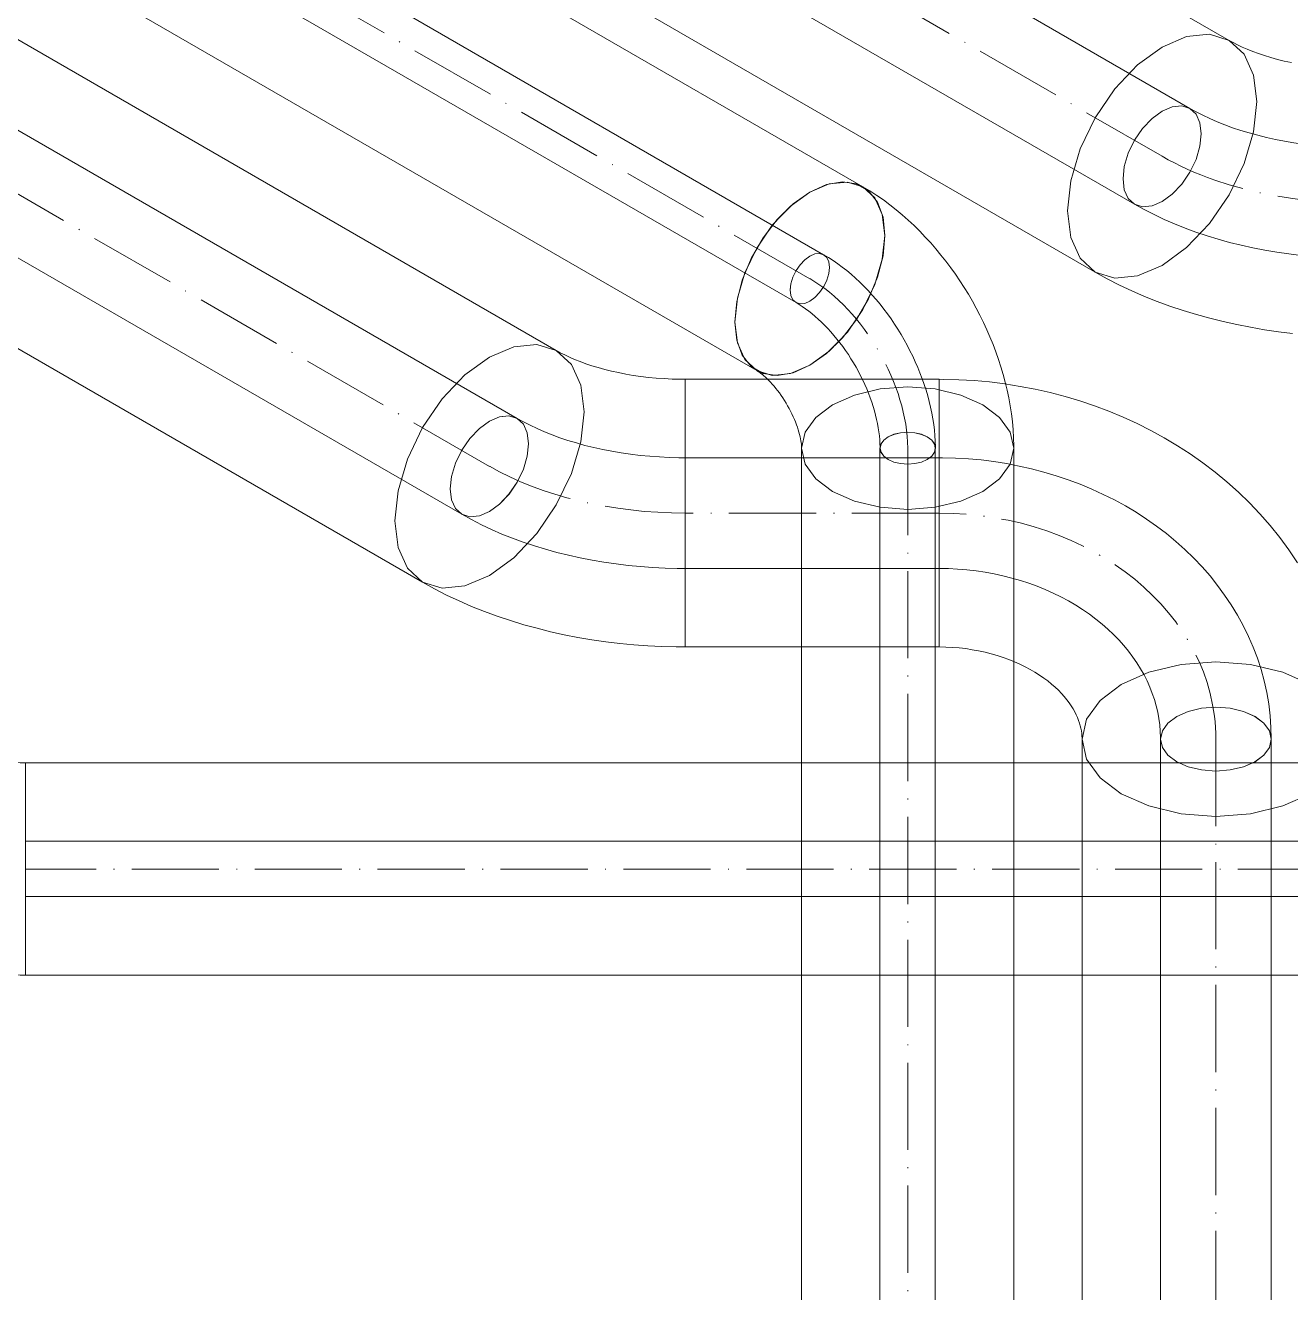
# Model space of a CAD drawing. Header units: millimetres. Extents: x -88595 to 880822, y -1054509 to -148035.
# Drawn here: x 424487.4 to 424632.5, y -344362.1 to -344216.7 of the extents above; entities that cross this region are included whole.
import ezdxf

# ---------------------------------------------------------------- set-up
doc = ezdxf.new("R2010")
doc.units = ezdxf.units.MM
doc.linetypes.add('$12$ADSK_Осевая', pattern=[14, 10, -2, 0, -2])
doc.linetypes.add('$13$ADSK_Осевая', pattern=[14, 10, -2, 0, -2])
for name, color, linetype, lineweight in [('Изоляция', 7, 'Continuous', 18), ('Трубопровод', 7, 'Continuous', 18), ('Трубопроводы', 7, 'Continuous', 18)]:
    doc.layers.add(name, color=color, linetype=linetype, lineweight=lineweight)

# ---------------------------------------------------------------- blocks, each defined once
blk = doc.blocks.new('$0$ADSK_МедьПайка_Отвод-гнутая труба - Отвод _гнутая труба_-V13-В_ОВ3_4')
at = {"layer": 'Трубопроводы', "color": 134, "true_color": 0x00a6a6}
for points in [[(1622.21, 618.39, 0), (1622.36, 619.82, 0), (1622.81, 621.33, 0), (1623.53, 622.81, 0), (1624.46, 624.18, 0), (1625.54, 625.32, 0), (1626.7, 626.17, 0), (1627.86, 626.66, 0), (1628.95, 626.77, 0), (1629.88, 626.48, 0), (1630.59, 625.82, 0), (1631.04, 624.83, 0), (1631.19, 623.57, 0)], [(1629.88, 626.48, 0), (1630.6, 626.08, 0), (1631.37, 625.69, 0), (1632.17, 625.31, 0), (1633.01, 624.94, 0), (1633.88, 624.6, 0), (1634.78, 624.26, 0), (1635.71, 623.95, 0), (1636.67, 623.66, 0), (1637.66, 623.39, 0), (1638.66, 623.14, 0), (1639.69, 622.91, 0), (1640.74, 622.71, 0), (1641.81, 622.53, 0), (1642.89, 622.37, 0), (1643.98, 622.24, 0), (1645.09, 622.13, 0), (1646.2, 622.05, 0), (1647.32, 622, 0), (1648.44, 621.97, 0), (1649.56, 621.96, 0), (1650.68, 621.99, 0), (1651.8, 622.03, 0), (1652.92, 622.11, 0), (1654.02, 622.21, 0)], [(1631.19, 623.57, 0), (1631.04, 622.14, 0), (1630.59, 620.63, 0), (1629.88, 619.15, 0), (1628.95, 617.79, 0), (1627.86, 616.64, 0), (1626.7, 615.8, 0), (1625.54, 615.3, 0), (1624.46, 615.19, 0), (1623.53, 615.48, 0), (1622.81, 616.14, 0), (1622.36, 617.14, 0), (1622.21, 618.39, 0)], [(1653.56, 619.5, 0), (1653.6, 620.72, 0), (1653.71, 621.61, 0), (1653.89, 622.11, 0), (1654.11, 622.19, 0), (1654.38, 621.83, 0), (1654.67, 621.08, 0), (1654.95, 619.96, 0), (1655.22, 618.58, 0), (1655.44, 617, 0), (1655.62, 615.36, 0), (1655.73, 613.75, 0), (1655.77, 612.28, 0)], [(1655.77, 612.28, 0), (1655.73, 611.06, 0), (1655.62, 610.17, 0), (1655.44, 609.67, 0), (1655.22, 609.6, 0), (1654.95, 609.95, 0), (1654.67, 610.71, 0), (1654.38, 611.82, 0), (1654.11, 613.21, 0), (1653.89, 614.78, 0), (1653.71, 616.43, 0), (1653.6, 618.04, 0), (1653.56, 619.5, 0)], [(1623.53, 615.48, 0), (1624.63, 614.87, 0), (1625.77, 614.29, 0), (1626.93, 613.74, 0), (1628.12, 613.22, 0), (1629.34, 612.73, 0), (1630.58, 612.28, 0), (1631.85, 611.86, 0), (1633.13, 611.46, 0), (1634.44, 611.1, 0), (1635.77, 610.77, 0), (1637.11, 610.48, 0), (1638.47, 610.21, 0), (1639.84, 609.98, 0), (1641.22, 609.78, 0), (1642.62, 609.61, 0), (1644.02, 609.48, 0), (1645.42, 609.38, 0), (1646.84, 609.31, 0), (1648.25, 609.27, 0), (1649.67, 609.26, 0), (1651.08, 609.29, 0), (1652.5, 609.35, 0), (1653.91, 609.45, 0), (1655.31, 609.57, 0)]]:
    blk.add_polyline3d(points, dxfattribs=at)
blk = doc.blocks.new('$0$ADSK_МедьПайка_Отвод-гнутая труба - Отвод _гнутая труба_-V14-В_ОВ3_4')
at = {"layer": 'Трубопроводы', "color": 190, "true_color": 0x8000ff}
for points in [[(1657, 645.17, 0), (1656.42, 644.92, 0), (1655.88, 644.87, 0), (1655.41, 645.01, 0), (1655.05, 645.34, 0), (1654.83, 645.84, 0), (1654.75, 646.47, 0), (1654.83, 647.18, 0), (1655.05, 647.94, 0), (1655.41, 648.68, 0), (1655.88, 649.36, 0), (1656.42, 649.93, 0), (1657, 650.36, 0)], [(1657, 650.36, 0), (1657.58, 650.6, 0), (1658.12, 650.66, 0), (1658.59, 650.51, 0), (1658.94, 650.18, 0), (1659.17, 649.69, 0), (1659.24, 649.06, 0), (1659.17, 648.34, 0), (1658.94, 647.59, 0), (1658.59, 646.85, 0), (1658.12, 646.17, 0), (1657.58, 645.6, 0), (1657, 645.17, 0)], [(1658.59, 650.51, 0), (1659.13, 650.19, 0), (1659.66, 649.84, 0), (1660.19, 649.48, 0), (1660.71, 649.09, 0), (1661.23, 648.68, 0), (1661.74, 648.26, 0), (1662.24, 647.82, 0), (1662.73, 647.36, 0), (1663.21, 646.88, 0), (1663.68, 646.39, 0), (1664.15, 645.88, 0), (1664.6, 645.36, 0), (1665.05, 644.82, 0), (1665.48, 644.28, 0), (1665.9, 643.71, 0), (1666.31, 643.14, 0), (1666.7, 642.56, 0), (1667.09, 641.96, 0), (1667.46, 641.36, 0), (1667.81, 640.75, 0), (1668.15, 640.13, 0), (1668.48, 639.5, 0), (1668.79, 638.87, 0), (1669.09, 638.23, 0), (1669.37, 637.58, 0), (1669.63, 636.94, 0), (1669.88, 636.28, 0), (1670.11, 635.63, 0), (1670.32, 634.98, 0), (1670.52, 634.32, 0), (1670.69, 633.66, 0), (1670.85, 633.01, 0), (1670.99, 632.35, 0), (1671.11, 631.7, 0), (1671.2, 631.05, 0), (1671.28, 630.4, 0), (1671.34, 629.76, 0), (1671.38, 629.12, 0), (1671.4, 628.49, 0), (1671.4, 628.32, 0)], [(1655.41, 645.01, 0), (1655.77, 644.8, 0), (1656.13, 644.57, 0), (1656.49, 644.31, 0), (1656.86, 644.04, 0), (1657.23, 643.75, 0), (1657.6, 643.44, 0), (1657.96, 643.12, 0), (1658.33, 642.78, 0), (1658.69, 642.42, 0), (1659.05, 642.04, 0), (1659.41, 641.65, 0), (1659.76, 641.25, 0), (1660.1, 640.84, 0), (1660.44, 640.41, 0), (1660.77, 639.97, 0), (1661.1, 639.51, 0), (1661.41, 639.05, 0), (1661.71, 638.58, 0), (1662, 638.1, 0), (1662.29, 637.62, 0), (1662.56, 637.13, 0), (1662.82, 636.63, 0), (1663.06, 636.13, 0), (1663.3, 635.63, 0), (1663.52, 635.12, 0), (1663.72, 634.61, 0), (1663.92, 634.11, 0), (1664.09, 633.6, 0), (1664.26, 633.1, 0), (1664.4, 632.6, 0), (1664.54, 632.1, 0), (1664.65, 631.61, 0), (1664.76, 631.13, 0), (1664.84, 630.65, 0), (1664.91, 630.19, 0), (1664.97, 629.73, 0), (1665.01, 629.28, 0), (1665.04, 628.85, 0), (1665.05, 628.43, 0), (1665.05, 628.32, 0)], [(1670.47, 627.02, 0), (1669.81, 626.73, 0), (1669.04, 626.55, 0), (1668.22, 626.49, 0), (1667.4, 626.55, 0), (1666.64, 626.73, 0), (1665.98, 627.02, 0), (1665.47, 627.4, 0), (1665.16, 627.85, 0), (1665.05, 628.32, 0), (1665.16, 628.8, 0), (1665.47, 629.24, 0), (1665.98, 629.62, 0)], [(1665.98, 629.62, 0), (1666.64, 629.91, 0), (1667.4, 630.09, 0), (1668.22, 630.15, 0), (1669.04, 630.09, 0), (1669.81, 629.91, 0), (1670.47, 629.62, 0), (1670.97, 629.24, 0), (1671.29, 628.8, 0), (1671.4, 628.32, 0), (1671.29, 627.85, 0), (1670.97, 627.4, 0), (1670.47, 627.02, 0)]]:
    blk.add_polyline3d(points, dxfattribs=at)
blk = doc.blocks.new('$0$ADSK_МедьПайка_Отвод-гнутая труба - Отвод _гнутая труба_-V17-В_ОВ3_4')
at = {"layer": 'Трубопроводы', "color": 134, "true_color": 0x00a6a6}
for points in [[(1639.22, 554.12, 0), (1639.18, 555.47, 0), (1639.09, 556.81, 0), (1638.92, 558.15, 0), (1638.69, 559.48, 0), (1638.4, 560.8, 0), (1638.04, 562.11, 0), (1637.62, 563.4, 0), (1637.14, 564.66, 0), (1636.6, 565.91, 0), (1636, 567.14, 0), (1635.34, 568.34, 0), (1634.63, 569.51, 0), (1633.87, 570.65, 0), (1633.05, 571.76, 0), (1632.19, 572.84, 0), (1631.28, 573.88, 0), (1630.32, 574.89, 0), (1629.31, 575.86, 0), (1628.27, 576.8, 0), (1627.18, 577.69, 0), (1626.06, 578.55, 0), (1624.9, 579.37, 0), (1623.71, 580.14, 0), (1622.48, 580.87, 0), (1621.22, 581.56, 0), (1619.93, 582.2, 0), (1618.62, 582.81, 0), (1617.28, 583.36, 0), (1615.92, 583.87, 0), (1614.54, 584.34, 0), (1613.14, 584.75, 0), (1611.73, 585.13, 0), (1610.3, 585.45, 0), (1608.85, 585.73, 0), (1607.4, 585.96, 0), (1605.94, 586.14, 0), (1604.47, 586.27, 0), (1602.99, 586.36, 0), (1601.52, 586.39, 0), (1601.12, 586.4, 0)], [(1601.12, 585.23, 0), (1601.12, 586, 0), (1601.12, 586.37, 0), (1601.12, 586.3, 0), (1601.12, 585.81, 0), (1601.12, 584.93, 0), (1601.12, 583.71, 0), (1601.12, 582.24, 0), (1601.12, 580.63, 0), (1601.12, 578.97, 0), (1601.12, 577.39, 0), (1601.12, 575.99, 0), (1601.12, 574.86, 0)], [(1601.12, 574.86, 0), (1601.12, 574.09, 0), (1601.12, 573.72, 0), (1601.12, 573.79, 0), (1601.12, 574.28, 0), (1601.12, 575.16, 0), (1601.12, 576.38, 0), (1601.12, 577.85, 0), (1601.12, 579.46, 0), (1601.12, 581.12, 0), (1601.12, 582.7, 0), (1601.12, 584.1, 0), (1601.12, 585.23, 0)], [(1601.12, 573.7, 0), (1602.18, 573.68, 0), (1603.24, 573.63, 0), (1604.3, 573.54, 0), (1605.35, 573.42, 0), (1606.39, 573.26, 0), (1607.42, 573.08, 0), (1608.44, 572.85, 0), (1609.45, 572.6, 0), (1610.44, 572.31, 0), (1611.41, 572, 0), (1612.36, 571.65, 0), (1613.29, 571.27, 0), (1614.2, 570.87, 0), (1615.09, 570.43, 0), (1615.95, 569.97, 0), (1616.78, 569.49, 0), (1617.58, 568.98, 0), (1618.36, 568.45, 0), (1619.1, 567.9, 0), (1619.81, 567.32, 0), (1620.48, 566.73, 0), (1621.13, 566.12, 0), (1621.73, 565.5, 0), (1622.31, 564.86, 0), (1622.84, 564.2, 0), (1623.34, 563.54, 0), (1623.81, 562.86, 0), (1624.23, 562.18, 0), (1624.62, 561.49, 0), (1624.98, 560.79, 0), (1625.29, 560.08, 0), (1625.57, 559.37, 0), (1625.82, 558.65, 0), (1626.02, 557.94, 0), (1626.19, 557.22, 0), (1626.33, 556.49, 0), (1626.43, 555.77, 0), (1626.49, 555.04, 0), (1626.52, 554.32, 0), (1626.52, 554.12, 0)], [(1626.52, 554.12, 0), (1626.73, 555.07, 0), (1627.37, 555.95, 0), (1628.38, 556.71, 0), (1629.69, 557.3, 0), (1631.22, 557.66, 0), (1632.87, 557.79, 0), (1634.51, 557.66, 0), (1636.04, 557.3, 0), (1637.36, 556.71, 0), (1638.37, 555.95, 0), (1639, 555.07, 0), (1639.22, 554.12, 0)], [(1639.22, 554.12, 0), (1639, 553.17, 0), (1638.37, 552.29, 0), (1637.36, 551.53, 0), (1636.04, 550.95, 0), (1634.51, 550.58, 0), (1632.87, 550.46, 0), (1631.22, 550.58, 0), (1629.69, 550.95, 0), (1628.38, 551.53, 0), (1627.37, 552.29, 0), (1626.73, 553.17, 0), (1626.52, 554.12, 0)]]:
    blk.add_polyline3d(points, dxfattribs=at)
blk = doc.blocks.new('$0$ADSK_МедьПайка_Отвод-гнутая труба - Отвод _гнутая труба_-V18-В_ОВ3_4')
at = {"layer": 'Трубопроводы', "color": 134, "true_color": 0x00a6a6}
for points in [[(1545.04, 582.82, 0), (1545.19, 584.25, 0), (1545.64, 585.76, 0), (1546.36, 587.25, 0), (1547.29, 588.61, 0), (1548.37, 589.75, 0), (1549.53, 590.6, 0), (1550.69, 591.09, 0), (1551.78, 591.2, 0), (1552.71, 590.91, 0), (1553.42, 590.25, 0), (1553.87, 589.26, 0), (1554.02, 588.01, 0)], [(1552.71, 590.91, 0), (1553.43, 590.51, 0), (1554.2, 590.12, 0), (1555, 589.74, 0), (1555.84, 589.38, 0), (1556.71, 589.03, 0), (1557.61, 588.7, 0), (1558.54, 588.39, 0), (1559.5, 588.09, 0), (1560.49, 587.82, 0), (1561.49, 587.57, 0), (1562.52, 587.35, 0), (1563.57, 587.14, 0), (1564.64, 586.96, 0), (1565.72, 586.8, 0), (1566.81, 586.67, 0), (1567.92, 586.57, 0), (1569.03, 586.49, 0), (1570.15, 586.43, 0), (1571.27, 586.4, 0), (1571.98, 586.4, 0)], [(1554.02, 588.01, 0), (1553.87, 586.58, 0), (1553.42, 585.07, 0), (1552.71, 583.58, 0), (1551.78, 582.22, 0), (1550.69, 581.08, 0), (1549.53, 580.23, 0), (1548.37, 579.74, 0), (1547.29, 579.63, 0), (1546.36, 579.92, 0), (1545.64, 580.58, 0), (1545.19, 581.57, 0), (1545.04, 582.82, 0)], [(1571.98, 583.71, 0), (1571.98, 584.93, 0), (1571.98, 585.81, 0), (1571.98, 586.3, 0), (1571.98, 586.37, 0), (1571.98, 586, 0), (1571.98, 585.23, 0), (1571.98, 584.1, 0), (1571.98, 582.7, 0), (1571.98, 581.12, 0), (1571.98, 579.46, 0), (1571.98, 577.85, 0), (1571.98, 576.38, 0)], [(1571.98, 576.38, 0), (1571.98, 575.16, 0), (1571.98, 574.28, 0), (1571.98, 573.79, 0), (1571.98, 573.72, 0), (1571.98, 574.09, 0), (1571.98, 574.86, 0), (1571.98, 575.99, 0), (1571.98, 577.39, 0), (1571.98, 578.97, 0), (1571.98, 580.63, 0), (1571.98, 582.24, 0), (1571.98, 583.71, 0)], [(1546.36, 579.92, 0), (1547.46, 579.3, 0), (1548.6, 578.72, 0), (1549.76, 578.17, 0), (1550.95, 577.65, 0), (1552.17, 577.17, 0), (1553.41, 576.71, 0), (1554.68, 576.29, 0), (1555.96, 575.9, 0), (1557.27, 575.54, 0), (1558.6, 575.21, 0), (1559.94, 574.91, 0), (1561.3, 574.65, 0), (1562.67, 574.41, 0), (1564.05, 574.21, 0), (1565.45, 574.05, 0), (1566.85, 573.91, 0), (1568.25, 573.81, 0), (1569.67, 573.74, 0), (1571.08, 573.7, 0), (1571.98, 573.7, 0)]]:
    blk.add_polyline3d(points, dxfattribs=at)

msp = doc.modelspace()

# ---------------------------------------------------------------- linework, layer by layer
at = {"layer": 'Изоляция', "color": 190, "true_color": 0x8000ff}
for p, q in [((424583.46, -344235.27), (419507.83, -341304.85)), ((419495.66, -341325.94), (424571.29, -344256.35)), ((424576.42, -344265.25), (424576.42, -344715.08)), ((424600.77, -344715.08), (424600.77, -344265.25)), ((424678.79, -344301.35), (424487.38, -344301.35)), ((424487.38, -344325.7), (424678.79, -344325.7))]:
    msp.add_line(p, q, dxfattribs=at)
at = {"layer": 'Изоляция', "color": 134, "true_color": 0x00a6a6}
for p, q in [((424548.29, -344254.04), (419483.63, -341329.96)), ((419468.28, -341356.54), (424532.94, -344280.63)), ((424625.46, -344218.48), (420401.54, -341779.79)), ((420386.19, -341806.38), (424610.11, -344245.06)), ((424592.2, -344257.35), (424563.07, -344257.35)), ((424563.07, -344288.05), (424592.2, -344288.05)), ((424608.6, -344298.63), (424608.6, -344719.89))]:
    msp.add_line(p, q, dxfattribs=at)
for points in [[(424628.64, -344225.5, 0), (424628.27, -344222.47, 0), (424627.19, -344220.07, 0), (424625.46, -344218.48, 0), (424623.22, -344217.78, 0), (424620.6, -344218.04, 0), (424617.79, -344219.24, 0)], [(424617.79, -344219.24, 0), (424620.6, -344218.04, 0), (424623.22, -344217.78, 0), (424625.46, -344218.48, 0), (424627.19, -344220.07, 0), (424628.27, -344222.47, 0), (424628.64, -344225.5, 0)], [(424625.46, -344218.48, 0), (424625.92, -344218.73, 0), (424626.43, -344218.99, 0), (424626.97, -344219.25, 0), (424627.56, -344219.5, 0), (424628.18, -344219.75, 0), (424628.84, -344219.99, 0), (424629.54, -344220.22, 0), (424630.26, -344220.45, 0), (424631.02, -344220.65, 0), (424631.8, -344220.85, 0), (424632.61, -344221.03, 0)], [(424617.79, -344219.24, 0), (424614.98, -344221.28, 0), (424612.36, -344224.05, 0), (424610.11, -344227.34, 0), (424608.39, -344230.93, 0), (424607.3, -344234.58, 0), (424606.93, -344238.04, 0)], [(424606.93, -344238.04, 0), (424607.3, -344234.58, 0), (424608.39, -344230.93, 0), (424610.11, -344227.34, 0), (424612.36, -344224.05, 0), (424614.98, -344221.28, 0), (424617.79, -344219.24, 0)], [(424617.79, -344244.3, 0), (424620.6, -344242.25, 0), (424623.22, -344239.49, 0), (424625.46, -344236.2, 0), (424627.19, -344232.61, 0), (424628.27, -344228.96, 0), (424628.64, -344225.5, 0)], [(424628.64, -344225.5, 0), (424628.27, -344228.96, 0), (424627.19, -344232.61, 0), (424625.46, -344236.2, 0), (424623.22, -344239.49, 0), (424620.6, -344242.25, 0), (424617.79, -344244.3, 0)], [(424606.93, -344238.04, 0), (424607.3, -344241.07, 0), (424608.39, -344243.46, 0), (424610.11, -344245.06, 0), (424612.36, -344245.76, 0), (424614.98, -344245.5, 0), (424617.79, -344244.3, 0)], [(424617.79, -344244.3, 0), (424614.98, -344245.5, 0), (424612.36, -344245.76, 0), (424610.11, -344245.06, 0), (424608.39, -344243.46, 0), (424607.3, -344241.07, 0), (424606.93, -344238.04, 0)], [(424610.11, -344245.06, 0), (424611.48, -344245.82, 0), (424612.88, -344246.54, 0), (424614.3, -344247.21, 0), (424615.75, -344247.84, 0), (424617.21, -344248.42, 0), (424618.69, -344248.96, 0), (424620.2, -344249.47, 0), (424621.72, -344249.93, 0), (424623.25, -344250.35, 0), (424624.8, -344250.74, 0), (424626.37, -344251.08, 0), (424627.94, -344251.39, 0), (424629.53, -344251.66, 0), (424631.13, -344251.89, 0), (424632.73, -344252.08, 0)], [(424551.47, -344261.07, 0), (424551.1, -344258.04, 0), (424550.02, -344255.64, 0), (424548.29, -344254.04, 0), (424546.05, -344253.35, 0), (424543.43, -344253.61, 0), (424540.62, -344254.8, 0)], [(424540.62, -344254.8, 0), (424543.43, -344253.61, 0), (424546.05, -344253.35, 0), (424548.29, -344254.04, 0), (424550.02, -344255.64, 0), (424551.1, -344258.04, 0), (424551.47, -344261.07, 0)], [(424540.62, -344254.8, 0), (424537.81, -344256.85, 0), (424535.19, -344259.61, 0), (424532.94, -344262.9, 0), (424531.22, -344266.5, 0), (424530.13, -344270.14, 0), (424529.76, -344273.6, 0)], [(424529.76, -344273.6, 0), (424530.13, -344270.14, 0), (424531.22, -344266.5, 0), (424532.94, -344262.9, 0), (424535.19, -344259.61, 0), (424537.81, -344256.85, 0), (424540.62, -344254.8, 0)], [(424548.29, -344254.04, 0), (424548.75, -344254.3, 0), (424549.26, -344254.55, 0), (424549.8, -344254.81, 0), (424550.39, -344255.07, 0), (424551.01, -344255.32, 0), (424551.67, -344255.56, 0), (424552.37, -344255.79, 0), (424553.09, -344256.01, 0), (424553.85, -344256.22, 0), (424554.63, -344256.41, 0), (424555.44, -344256.59, 0), (424556.27, -344256.75, 0), (424557.12, -344256.9, 0), (424557.99, -344257.02, 0), (424558.87, -344257.13, 0), (424559.76, -344257.22, 0), (424560.66, -344257.28, 0), (424561.57, -344257.33, 0), (424562.49, -344257.35, 0), (424563.07, -344257.35, 0)], [(424563.07, -344263.84, 0), (424563.07, -344261.27, 0), (424563.07, -344259.28, 0), (424563.07, -344257.96, 0), (424563.07, -344257.38, 0), (424563.07, -344257.57, 0), (424563.07, -344258.51, 0), (424563.07, -344260.17, 0)], [(424563.07, -344260.17, 0), (424563.07, -344258.3, 0), (424563.07, -344257.42, 0), (424563.07, -344257.58, 0), (424563.07, -344258.76, 0), (424563.07, -344260.9, 0), (424563.07, -344263.84, 0)], [(424633.31, -344278.4, 0), (424632.33, -344276.93, 0), (424631.28, -344275.51, 0), (424630.17, -344274.13, 0), (424629.01, -344272.8, 0), (424627.8, -344271.53, 0), (424626.53, -344270.3, 0), (424625.22, -344269.13, 0), (424623.86, -344268, 0), (424622.46, -344266.94, 0), (424621.02, -344265.92, 0), (424619.54, -344264.97, 0), (424618.03, -344264.07, 0), (424616.49, -344263.22, 0), (424614.91, -344262.43, 0), (424613.31, -344261.7, 0), (424611.68, -344261.02, 0), (424610.03, -344260.4, 0), (424608.35, -344259.84, 0), (424606.66, -344259.33, 0), (424604.95, -344258.88, 0), (424603.23, -344258.49, 0), (424601.49, -344258.16, 0), (424599.74, -344257.88, 0), (424597.98, -344257.66, 0), (424596.22, -344257.5, 0), (424594.45, -344257.4, 0), (424592.68, -344257.36, 0), (424592.2, -344257.35, 0)], [(424592.2, -344260.17, 0), (424592.2, -344258.51, 0), (424592.2, -344257.57, 0), (424592.2, -344257.38, 0), (424592.2, -344257.96, 0), (424592.2, -344259.28, 0), (424592.2, -344261.28, 0), (424592.2, -344263.84, 0)], [(424592.2, -344263.84, 0), (424592.2, -344260.9, 0), (424592.2, -344258.76, 0), (424592.2, -344257.58, 0), (424592.2, -344257.42, 0), (424592.2, -344258.3, 0), (424592.2, -344260.17, 0)], [(424563.07, -344281.57, 0), (424563.07, -344278.02, 0), (424563.07, -344274.11, 0), (424563.07, -344270.11, 0), (424563.07, -344266.28, 0), (424563.07, -344262.89, 0), (424563.07, -344260.17, 0)], [(424563.07, -344260.17, 0), (424563.07, -344262.46, 0), (424563.07, -344265.26, 0), (424563.07, -344268.43, 0), (424563.07, -344271.82, 0), (424563.07, -344275.25, 0), (424563.07, -344278.56, 0), (424563.07, -344281.57, 0)], [(424592.2, -344260.17, 0), (424592.2, -344262.89, 0), (424592.2, -344266.28, 0), (424592.2, -344270.11, 0), (424592.2, -344274.11, 0), (424592.2, -344278.02, 0), (424592.2, -344281.57, 0)], [(424592.2, -344281.57, 0), (424592.2, -344278.55, 0), (424592.2, -344275.25, 0), (424592.2, -344271.82, 0), (424592.2, -344268.43, 0), (424592.2, -344265.26, 0), (424592.2, -344262.46, 0), (424592.2, -344260.17, 0)], [(424540.62, -344279.87, 0), (424543.43, -344277.82, 0), (424546.05, -344275.06, 0), (424548.29, -344271.77, 0), (424550.02, -344268.17, 0), (424551.1, -344264.53, 0), (424551.47, -344261.07, 0)], [(424551.47, -344261.07, 0), (424551.1, -344264.53, 0), (424550.02, -344268.17, 0), (424548.29, -344271.77, 0), (424546.05, -344275.06, 0), (424543.43, -344277.82, 0), (424540.62, -344279.87, 0)], [(424563.07, -344263.84, 0), (424563.07, -344267.39, 0), (424563.07, -344271.3, 0), (424563.07, -344275.3, 0), (424563.07, -344279.13, 0), (424563.07, -344282.52, 0), (424563.07, -344285.24, 0)], [(424563.07, -344285.24, 0), (424563.07, -344282.95, 0), (424563.07, -344280.15, 0), (424563.07, -344276.97, 0), (424563.07, -344273.59, 0), (424563.07, -344270.16, 0), (424563.07, -344266.85, 0), (424563.07, -344263.84, 0)], [(424592.2, -344285.24, 0), (424592.2, -344282.52, 0), (424592.2, -344279.13, 0), (424592.2, -344275.3, 0), (424592.2, -344271.3, 0), (424592.2, -344267.39, 0), (424592.2, -344263.84, 0)], [(424592.2, -344263.84, 0), (424592.2, -344266.85, 0), (424592.2, -344270.16, 0), (424592.2, -344273.59, 0), (424592.2, -344276.98, 0), (424592.2, -344280.15, 0), (424592.2, -344282.95, 0), (424592.2, -344285.24, 0)], [(424529.76, -344273.6, 0), (424530.13, -344276.63, 0), (424531.22, -344279.03, 0), (424532.94, -344280.63, 0), (424535.19, -344281.32, 0), (424537.81, -344281.06, 0), (424540.62, -344279.87, 0)], [(424540.62, -344279.87, 0), (424537.81, -344281.06, 0), (424535.19, -344281.32, 0), (424532.94, -344280.63, 0), (424531.22, -344279.03, 0), (424530.13, -344276.63, 0), (424529.76, -344273.6, 0)], [(424532.94, -344280.63, 0), (424534.31, -344281.39, 0), (424535.71, -344282.1, 0), (424537.13, -344282.78, 0), (424538.57, -344283.4, 0), (424540.04, -344283.99, 0), (424541.52, -344284.53, 0), (424543.03, -344285.03, 0), (424544.55, -344285.5, 0), (424546.08, -344285.92, 0), (424547.63, -344286.31, 0), (424549.2, -344286.65, 0), (424550.77, -344286.96, 0), (424552.36, -344287.23, 0), (424553.96, -344287.46, 0), (424555.56, -344287.65, 0), (424557.18, -344287.81, 0), (424558.79, -344287.92, 0), (424560.41, -344288, 0), (424562.04, -344288.05, 0), (424563.07, -344288.05, 0)], [(424563.07, -344285.24, 0), (424563.07, -344287.1, 0), (424563.07, -344287.99, 0), (424563.07, -344287.83, 0), (424563.07, -344286.65, 0), (424563.07, -344284.51, 0), (424563.07, -344281.57, 0)], [(424563.07, -344281.57, 0), (424563.07, -344284.13, 0), (424563.07, -344286.13, 0), (424563.07, -344287.45, 0), (424563.07, -344288.03, 0), (424563.07, -344287.84, 0), (424563.07, -344286.89, 0), (424563.07, -344285.24, 0)], [(424592.2, -344281.57, 0), (424592.2, -344284.51, 0), (424592.2, -344286.65, 0), (424592.2, -344287.83, 0), (424592.2, -344287.99, 0), (424592.2, -344287.1, 0), (424592.2, -344285.24, 0)], [(424592.2, -344285.24, 0), (424592.2, -344286.9, 0), (424592.2, -344287.84, 0), (424592.2, -344288.03, 0), (424592.2, -344287.45, 0), (424592.2, -344286.13, 0), (424592.2, -344284.13, 0), (424592.2, -344281.57, 0)], [(424592.2, -344288.05, 0), (424592.97, -344288.07, 0), (424593.74, -344288.1, 0), (424594.5, -344288.17, 0), (424595.26, -344288.25, 0), (424596.01, -344288.37, 0), (424596.74, -344288.5, 0), (424597.47, -344288.66, 0), (424598.18, -344288.84, 0), (424598.88, -344289.04, 0), (424599.56, -344289.26, 0), (424600.22, -344289.5, 0), (424600.86, -344289.76, 0), (424601.48, -344290.04, 0), (424602.08, -344290.33, 0), (424602.65, -344290.63, 0), (424603.19, -344290.95, 0), (424603.71, -344291.28, 0), (424604.2, -344291.62, 0), (424604.67, -344291.96, 0), (424605.1, -344292.32, 0), (424605.51, -344292.67, 0), (424605.89, -344293.03, 0), (424606.24, -344293.39, 0), (424606.56, -344293.75, 0), (424606.86, -344294.11, 0), (424607.12, -344294.47, 0), (424607.36, -344294.82, 0), (424607.58, -344295.16, 0), (424607.77, -344295.5, 0), (424607.94, -344295.83, 0), (424608.08, -344296.16, 0), (424608.21, -344296.48, 0), (424608.32, -344296.79, 0), (424608.4, -344297.1, 0), (424608.47, -344297.39, 0), (424608.53, -344297.69, 0), (424608.57, -344297.98, 0), (424608.59, -344298.27, 0), (424608.6, -344298.55, 0), (424608.6, -344298.63, 0)], [(424623.95, -344289.77, 0), (424619.98, -344290.07, 0), (424616.28, -344290.95, 0), (424613.1, -344292.36, 0), (424610.66, -344294.2, 0), (424609.13, -344296.33, 0), (424608.6, -344298.63, 0)], [(424608.6, -344298.63, 0), (424609.13, -344296.33, 0), (424610.66, -344294.2, 0), (424613.1, -344292.36, 0), (424616.28, -344290.95, 0), (424619.98, -344290.07, 0), (424623.95, -344289.77, 0)], [(424639.3, -344298.63, 0), (424638.78, -344296.33, 0), (424637.25, -344294.2, 0), (424634.81, -344292.36, 0), (424631.63, -344290.95, 0), (424627.93, -344290.07, 0), (424623.95, -344289.77, 0)], [(424623.95, -344289.77, 0), (424627.93, -344290.07, 0), (424631.63, -344290.95, 0), (424634.81, -344292.36, 0), (424637.25, -344294.2, 0), (424638.78, -344296.33, 0), (424639.3, -344298.63, 0)], [(424608.6, -344298.63, 0), (424609.13, -344300.92, 0), (424610.66, -344303.06, 0), (424613.1, -344304.89, 0), (424616.28, -344306.3, 0), (424619.98, -344307.19, 0), (424623.95, -344307.49, 0)], [(424623.95, -344307.49, 0), (424619.98, -344307.19, 0), (424616.28, -344306.3, 0), (424613.1, -344304.89, 0), (424610.66, -344303.06, 0), (424609.13, -344300.92, 0), (424608.6, -344298.63, 0)], [(424623.95, -344307.49, 0), (424627.93, -344307.19, 0), (424631.63, -344306.3, 0), (424634.81, -344304.89, 0), (424637.25, -344303.06, 0), (424638.78, -344300.92, 0), (424639.3, -344298.63, 0)], [(424639.3, -344298.63, 0), (424638.78, -344300.92, 0), (424637.25, -344303.06, 0), (424634.81, -344304.89, 0), (424631.63, -344306.3, 0), (424627.93, -344307.19, 0), (424623.95, -344307.49, 0)]]:
    msp.add_polyline3d(points, dxfattribs=at)
at = {"layer": 'Изоляция', "color": 190, "true_color": 0x8000ff}
for points in [[(424577.37, -344235.87, 0), (424579.29, -344235.01, 0), (424581.11, -344234.7, 0), (424582.74, -344234.94, 0), (424584.11, -344235.73, 0), (424585.13, -344237.02, 0), (424585.77, -344238.75, 0), (424585.98, -344240.84, 0)], [(424585.98, -344240.84, 0), (424585.69, -344238.44, 0), (424584.83, -344236.54, 0), (424583.46, -344235.27, 0), (424581.68, -344234.72, 0), (424579.6, -344234.92, 0), (424577.37, -344235.87, 0)], [(424577.37, -344235.87, 0), (424575.15, -344237.5, 0), (424573.07, -344239.69, 0), (424571.29, -344242.3, 0), (424569.92, -344245.15, 0), (424569.06, -344248.04, 0), (424568.76, -344250.78, 0)], [(424568.76, -344250.78, 0), (424568.98, -344248.44, 0), (424569.62, -344245.97, 0), (424570.64, -344243.5, 0), (424572.01, -344241.14, 0), (424573.64, -344239.01, 0), (424575.46, -344237.22, 0), (424577.37, -344235.87, 0)], [(424583.46, -344235.27, 0), (424584.26, -344235.75, 0), (424585.05, -344236.26, 0), (424585.81, -344236.78, 0), (424586.55, -344237.33, 0), (424587.28, -344237.9, 0), (424587.98, -344238.49, 0), (424588.67, -344239.1, 0), (424589.34, -344239.72, 0), (424589.99, -344240.37, 0), (424590.62, -344241.03, 0), (424591.24, -344241.7, 0), (424591.84, -344242.39, 0), (424592.42, -344243.1, 0), (424592.99, -344243.81, 0), (424593.54, -344244.55, 0), (424594.07, -344245.29, 0), (424594.59, -344246.05, 0), (424595.08, -344246.82, 0), (424595.56, -344247.6, 0), (424596.02, -344248.39, 0), (424596.46, -344249.2, 0), (424596.89, -344250.01, 0), (424597.29, -344250.83, 0), (424597.68, -344251.66, 0), (424598.04, -344252.5, 0), (424598.39, -344253.35, 0), (424598.71, -344254.2, 0), (424599.01, -344255.07, 0), (424599.3, -344255.94, 0), (424599.55, -344256.81, 0), (424599.79, -344257.7, 0), (424600, -344258.59, 0), (424600.19, -344259.48, 0), (424600.36, -344260.39, 0), (424600.5, -344261.3, 0), (424600.61, -344262.21, 0), (424600.69, -344263.14, 0), (424600.75, -344264.07, 0), (424600.77, -344265, 0), (424600.77, -344265.25, 0)], [(424577.37, -344255.75, 0), (424579.6, -344254.13, 0), (424581.68, -344251.93, 0), (424583.46, -344249.33, 0), (424584.83, -344246.48, 0), (424585.69, -344243.58, 0), (424585.98, -344240.84, 0)], [(424585.98, -344240.84, 0), (424585.77, -344243.18, 0), (424585.13, -344245.65, 0), (424584.1, -344248.13, 0), (424582.74, -344250.49, 0), (424581.11, -344252.61, 0), (424579.29, -344254.4, 0), (424577.37, -344255.75, 0)], [(424568.76, -344250.78, 0), (424569.06, -344253.18, 0), (424569.92, -344255.09, 0), (424571.29, -344256.35, 0), (424573.07, -344256.91, 0), (424575.15, -344256.7, 0), (424577.37, -344255.75, 0)], [(424577.37, -344255.75, 0), (424575.46, -344256.61, 0), (424573.64, -344256.92, 0), (424572.01, -344256.68, 0), (424570.64, -344255.89, 0), (424569.62, -344254.6, 0), (424568.98, -344252.87, 0), (424568.76, -344250.78, 0)], [(424571.29, -344256.35, 0), (424571.38, -344256.41, 0), (424571.49, -344256.49, 0), (424571.63, -344256.58, 0), (424571.77, -344256.69, 0), (424571.93, -344256.81, 0), (424572.1, -344256.95, 0), (424572.28, -344257.11, 0), (424572.47, -344257.29, 0), (424572.67, -344257.48, 0), (424572.87, -344257.69, 0), (424573.07, -344257.91, 0), (424573.27, -344258.15, 0), (424573.48, -344258.39, 0), (424573.68, -344258.65, 0), (424573.89, -344258.92, 0), (424574.08, -344259.2, 0), (424574.28, -344259.49, 0), (424574.47, -344259.78, 0), (424574.65, -344260.08, 0), (424574.83, -344260.39, 0), (424575, -344260.7, 0), (424575.16, -344261.01, 0), (424575.32, -344261.32, 0), (424575.46, -344261.64, 0), (424575.6, -344261.95, 0), (424575.72, -344262.25, 0), (424575.84, -344262.56, 0), (424575.94, -344262.85, 0), (424576.04, -344263.14, 0), (424576.12, -344263.42, 0), (424576.19, -344263.69, 0), (424576.25, -344263.94, 0), (424576.3, -344264.18, 0), (424576.34, -344264.41, 0), (424576.37, -344264.62, 0), (424576.4, -344264.8, 0), (424576.41, -344264.97, 0), (424576.42, -344265.11, 0), (424576.42, -344265.23, 0), (424576.42, -344265.25, 0)], [(424597.21, -344260.28, 0), (424594.69, -344259.17, 0), (424591.75, -344258.46, 0), (424588.6, -344258.22, 0), (424585.45, -344258.46, 0), (424582.51, -344259.17, 0), (424579.99, -344260.28, 0)], [(424579.99, -344260.28, 0), (424582.51, -344259.17, 0), (424585.45, -344258.46, 0), (424588.6, -344258.22, 0), (424591.75, -344258.46, 0), (424594.69, -344259.17, 0), (424597.21, -344260.28, 0)], [(424579.99, -344260.28, 0), (424578.06, -344261.74, 0), (424576.84, -344263.43, 0), (424576.42, -344265.25, 0), (424576.84, -344267.07, 0), (424578.06, -344268.77, 0), (424579.99, -344270.22, 0)], [(424579.99, -344270.22, 0), (424578.06, -344268.77, 0), (424576.84, -344267.07, 0), (424576.42, -344265.25, 0), (424576.84, -344263.43, 0), (424578.06, -344261.74, 0), (424579.99, -344260.28, 0)], [(424597.21, -344270.22, 0), (424599.14, -344268.77, 0), (424600.36, -344267.07, 0), (424600.77, -344265.25, 0), (424600.36, -344263.43, 0), (424599.14, -344261.74, 0), (424597.21, -344260.28, 0)], [(424597.21, -344260.28, 0), (424599.14, -344261.74, 0), (424600.36, -344263.43, 0), (424600.77, -344265.25, 0), (424600.36, -344267.07, 0), (424599.14, -344268.77, 0), (424597.21, -344270.22, 0)], [(424579.99, -344270.22, 0), (424582.51, -344271.34, 0), (424585.45, -344272.04, 0), (424588.6, -344272.28, 0), (424591.75, -344272.04, 0), (424594.69, -344271.34, 0), (424597.21, -344270.22, 0)], [(424597.21, -344270.22, 0), (424594.69, -344271.34, 0), (424591.75, -344272.04, 0), (424588.6, -344272.28, 0), (424585.45, -344272.04, 0), (424582.51, -344271.34, 0), (424579.99, -344270.22, 0)], [(424482.24, -344300.3, 0), (424482.34, -344300.35, 0), (424482.46, -344300.42, 0), (424482.6, -344300.48, 0), (424482.77, -344300.56, 0), (424482.96, -344300.63, 0), (424483.17, -344300.71, 0), (424483.4, -344300.79, 0), (424483.65, -344300.86, 0), (424483.91, -344300.93, 0), (424484.19, -344301, 0), (424484.48, -344301.07, 0), (424484.79, -344301.13, 0), (424485.1, -344301.18, 0), (424485.43, -344301.23, 0), (424485.76, -344301.27, 0), (424486.11, -344301.3, 0), (424486.45, -344301.33, 0), (424486.8, -344301.34, 0), (424487.16, -344301.35, 0), (424487.38, -344301.35, 0)], [(424487.38, -344306.5, 0), (424487.38, -344304.46, 0), (424487.38, -344302.88, 0), (424487.38, -344301.83, 0), (424487.38, -344301.37, 0), (424487.38, -344301.52, 0), (424487.38, -344302.27, 0), (424487.38, -344303.59, 0)], [(424487.38, -344303.59, 0), (424487.38, -344302.11, 0), (424487.38, -344301.41, 0), (424487.38, -344301.53, 0), (424487.38, -344302.47, 0), (424487.38, -344304.17, 0), (424487.38, -344306.5, 0)], [(424487.38, -344320.56, 0), (424487.38, -344317.75, 0), (424487.38, -344314.65, 0), (424487.38, -344311.47, 0), (424487.38, -344308.43, 0), (424487.38, -344305.75, 0), (424487.38, -344303.59, 0)], [(424487.38, -344303.59, 0), (424487.38, -344305.4, 0), (424487.38, -344307.62, 0), (424487.38, -344310.14, 0), (424487.38, -344312.83, 0), (424487.38, -344315.55, 0), (424487.38, -344318.17, 0), (424487.38, -344320.56, 0)], [(424487.38, -344306.5, 0), (424487.38, -344309.31, 0), (424487.38, -344312.41, 0), (424487.38, -344315.59, 0), (424487.38, -344318.62, 0), (424487.38, -344321.31, 0), (424487.38, -344323.47, 0)], [(424487.38, -344323.47, 0), (424487.38, -344321.66, 0), (424487.38, -344319.43, 0), (424487.38, -344316.92, 0), (424487.38, -344314.23, 0), (424487.38, -344311.51, 0), (424487.38, -344308.89, 0), (424487.38, -344306.5, 0)], [(424487.38, -344323.47, 0), (424487.38, -344324.95, 0), (424487.38, -344325.65, 0), (424487.38, -344325.53, 0), (424487.38, -344324.59, 0), (424487.38, -344322.89, 0), (424487.38, -344320.56, 0)], [(424487.38, -344320.56, 0), (424487.38, -344322.6, 0), (424487.38, -344324.18, 0), (424487.38, -344325.22, 0), (424487.38, -344325.68, 0), (424487.38, -344325.54, 0), (424487.38, -344324.78, 0), (424487.38, -344323.47, 0)], [(424470.07, -344321.39, 0), (424470.89, -344321.84, 0), (424471.72, -344322.27, 0), (424472.55, -344322.66, 0), (424473.4, -344323.03, 0), (424474.26, -344323.37, 0), (424475.12, -344323.69, 0), (424475.99, -344323.98, 0), (424476.87, -344324.25, 0), (424477.75, -344324.49, 0), (424478.64, -344324.71, 0), (424479.53, -344324.91, 0), (424480.43, -344325.08, 0), (424481.33, -344325.24, 0), (424482.23, -344325.37, 0), (424483.14, -344325.48, 0), (424484.05, -344325.56, 0), (424484.97, -344325.63, 0), (424485.88, -344325.68, 0), (424486.8, -344325.7, 0), (424487.38, -344325.7, 0)]]:
    msp.add_polyline3d(points, dxfattribs=at)
at = {"layer": 'Трубопровод', "color": 190, "true_color": 0x8000ff}
for p, q in [((424578.96, -344243.06), (419503.33, -341312.65)), ((419500.16, -341318.15), (424575.79, -344248.56)), ((424585.42, -344265.25), (424585.42, -344715.08)), ((424591.77, -344715.08), (424591.77, -344265.25)), ((424678.79, -344310.35), (424487.38, -344310.35)), ((424487.38, -344316.7), (424678.79, -344316.7))]:
    msp.add_line(p, q, dxfattribs=at)
at = {"layer": 'Трубопровод', "color": 190, "linetype": '$12$ADSK_Осевая', "true_color": 0x8000ff}
for p, q in [((424577.37, -344245.81), (419501.75, -341315.4)), ((424577.37, -344245.81), (419501.75, -341315.4)), ((424588.6, -344265.25), (424588.6, -344715.08)), ((424588.6, -344265.25), (424588.6, -344715.08)), ((424678.79, -344313.53), (424487.38, -344313.53)), ((424678.79, -344313.53), (424487.38, -344313.53))]:
    msp.add_line(p, q, dxfattribs=at)
at = {"layer": 'Трубопровод', "color": 134, "true_color": 0x00a6a6}
for p, q in [((424543.79, -344261.84), (419479.13, -341337.75)), ((419472.78, -341348.75), (424537.44, -344272.83)), ((424620.96, -344226.27), (420397.04, -341787.59)), ((420390.69, -341798.59), (424614.61, -344237.27)), ((424592.2, -344266.35), (424563.07, -344266.35)), ((424563.07, -344279.05), (424592.2, -344279.05)), ((424617.6, -344298.63), (424617.6, -344719.89)), ((424630.3, -344719.89), (424630.3, -344298.63))]:
    msp.add_line(p, q, dxfattribs=at)
at = {"layer": 'Трубопровод', "color": 134, "linetype": '$12$ADSK_Осевая', "true_color": 0x00a6a6}
for p, q in [((424540.62, -344267.34), (419475.95, -341343.25)), ((424540.62, -344267.34), (419475.95, -341343.25)), ((424617.79, -344231.77), (420393.87, -341793.09)), ((424617.79, -344231.77), (420393.87, -341793.09)), ((424592.2, -344272.7), (424563.07, -344272.7)), ((424592.2, -344272.7), (424563.07, -344272.7)), ((424623.95, -344298.63), (424623.95, -344719.89)), ((424623.95, -344298.63), (424623.95, -344719.89))]:
    msp.add_line(p, q, dxfattribs=at)
at = {"layer": 'Трубопровод', "color": 134, "true_color": 0x00a6a6}
for points in [[(424622.28, -344229.18, 0), (424622.13, -344227.92, 0), (424621.68, -344226.93, 0), (424620.96, -344226.27, 0), (424620.03, -344225.98, 0), (424618.95, -344226.09, 0), (424617.79, -344226.58, 0)], [(424617.79, -344226.58, 0), (424616.63, -344227.43, 0), (424615.54, -344228.57, 0), (424614.61, -344229.94, 0), (424613.9, -344231.42, 0), (424613.45, -344232.93, 0), (424613.3, -344234.36, 0)], [(424617.79, -344236.95, 0), (424618.95, -344236.11, 0), (424620.03, -344234.96, 0), (424620.96, -344233.6, 0), (424621.68, -344232.12, 0), (424622.13, -344230.61, 0), (424622.28, -344229.18, 0)], [(424613.3, -344234.36, 0), (424613.45, -344235.61, 0), (424613.9, -344236.61, 0), (424614.61, -344237.27, 0), (424615.54, -344237.55, 0), (424616.63, -344237.45, 0), (424617.79, -344236.95, 0)], [(424540.62, -344262.15, 0), (424539.46, -344263, 0), (424538.37, -344264.14, 0), (424537.44, -344265.5, 0), (424536.73, -344266.99, 0), (424536.28, -344268.5, 0), (424536.13, -344269.93, 0)], [(424545.11, -344264.74, 0), (424544.96, -344263.49, 0), (424544.51, -344262.5, 0), (424543.79, -344261.84, 0), (424542.86, -344261.55, 0), (424541.78, -344261.66, 0), (424540.62, -344262.15, 0)], [(424540.62, -344272.52, 0), (424541.78, -344271.67, 0), (424542.86, -344270.53, 0), (424543.79, -344269.17, 0), (424544.51, -344267.68, 0), (424544.96, -344266.17, 0), (424545.11, -344264.74, 0)], [(424563.07, -344267.52, 0), (424563.07, -344266.75, 0), (424563.07, -344266.38, 0), (424563.07, -344266.45, 0), (424563.07, -344266.94, 0), (424563.07, -344267.82, 0), (424563.07, -344269.04, 0)], [(424592.2, -344269.04, 0), (424592.2, -344267.82, 0), (424592.2, -344266.94, 0), (424592.2, -344266.45, 0), (424592.2, -344266.38, 0), (424592.2, -344266.75, 0), (424592.2, -344267.52, 0)], [(424563.07, -344276.37, 0), (424563.07, -344274.9, 0), (424563.07, -344273.29, 0), (424563.07, -344271.63, 0), (424563.07, -344270.05, 0), (424563.07, -344268.65, 0), (424563.07, -344267.52, 0)], [(424592.2, -344267.52, 0), (424592.2, -344268.65, 0), (424592.2, -344270.05, 0), (424592.2, -344271.63, 0), (424592.2, -344273.29, 0), (424592.2, -344274.9, 0), (424592.2, -344276.37, 0)], [(424563.07, -344269.04, 0), (424563.07, -344270.51, 0), (424563.07, -344272.12, 0), (424563.07, -344273.78, 0), (424563.07, -344275.36, 0), (424563.07, -344276.76, 0), (424563.07, -344277.89, 0)], [(424592.2, -344277.89, 0), (424592.2, -344276.76, 0), (424592.2, -344275.36, 0), (424592.2, -344273.78, 0), (424592.2, -344272.12, 0), (424592.2, -344270.51, 0), (424592.2, -344269.04, 0)], [(424536.13, -344269.93, 0), (424536.28, -344271.18, 0), (424536.73, -344272.17, 0), (424537.44, -344272.83, 0), (424538.37, -344273.12, 0), (424539.46, -344273.01, 0), (424540.62, -344272.52, 0)], [(424563.07, -344277.89, 0), (424563.07, -344278.66, 0), (424563.07, -344279.03, 0), (424563.07, -344278.96, 0), (424563.07, -344278.47, 0), (424563.07, -344277.59, 0), (424563.07, -344276.37, 0)], [(424592.2, -344276.37, 0), (424592.2, -344277.59, 0), (424592.2, -344278.47, 0), (424592.2, -344278.96, 0), (424592.2, -344279.03, 0), (424592.2, -344278.66, 0), (424592.2, -344277.89, 0)], [(424628.44, -344296.04, 0), (424627.13, -344295.45, 0), (424625.6, -344295.09, 0), (424623.95, -344294.96, 0), (424622.31, -344295.09, 0), (424620.78, -344295.45, 0), (424619.46, -344296.04, 0)], [(424619.46, -344296.04, 0), (424618.46, -344296.8, 0), (424617.82, -344297.68, 0), (424617.6, -344298.63, 0), (424617.82, -344299.58, 0), (424618.46, -344300.46, 0), (424619.46, -344301.22, 0)], [(424628.44, -344301.22, 0), (424629.45, -344300.46, 0), (424630.09, -344299.58, 0), (424630.3, -344298.63, 0), (424630.09, -344297.68, 0), (424629.45, -344296.8, 0), (424628.44, -344296.04, 0)], [(424619.46, -344301.22, 0), (424620.78, -344301.8, 0), (424622.31, -344302.17, 0), (424623.95, -344302.29, 0), (424625.6, -344302.17, 0), (424627.13, -344301.8, 0), (424628.44, -344301.22, 0)]]:
    msp.add_polyline3d(points, dxfattribs=at)
at = {"layer": 'Трубопровод', "color": 190, "true_color": 0x8000ff}
for points in [[(424577.37, -344243.22, 0), (424576.79, -344243.64, 0), (424576.25, -344244.21, 0), (424575.79, -344244.89, 0), (424575.43, -344245.64, 0), (424575.21, -344246.39, 0), (424575.13, -344247.11, 0)], [(424579.62, -344244.51, 0), (424579.54, -344243.89, 0), (424579.32, -344243.39, 0), (424578.96, -344243.06, 0), (424578.5, -344242.92, 0), (424577.96, -344242.97, 0), (424577.37, -344243.22, 0)], [(424577.37, -344248.4, 0), (424577.96, -344247.98, 0), (424578.5, -344247.41, 0), (424578.96, -344246.73, 0), (424579.32, -344245.98, 0), (424579.54, -344245.23, 0), (424579.62, -344244.51, 0)], [(424575.13, -344247.11, 0), (424575.21, -344247.73, 0), (424575.43, -344248.23, 0), (424575.79, -344248.56, 0), (424576.25, -344248.7, 0), (424576.79, -344248.65, 0), (424577.37, -344248.4, 0)], [(424586.35, -344263.96, 0), (424585.85, -344264.34, 0), (424585.53, -344264.78, 0), (424585.42, -344265.25, 0), (424585.53, -344265.73, 0), (424585.85, -344266.17, 0), (424586.35, -344266.55, 0)], [(424590.84, -344263.96, 0), (424590.19, -344263.67, 0), (424589.42, -344263.48, 0), (424588.6, -344263.42, 0), (424587.78, -344263.48, 0), (424587.01, -344263.67, 0), (424586.35, -344263.96, 0)], [(424590.84, -344266.55, 0), (424591.35, -344266.17, 0), (424591.67, -344265.73, 0), (424591.77, -344265.25, 0), (424591.67, -344264.78, 0), (424591.35, -344264.34, 0), (424590.84, -344263.96, 0)], [(424586.35, -344266.55, 0), (424587.01, -344266.84, 0), (424587.78, -344267.02, 0), (424588.6, -344267.09, 0), (424589.42, -344267.02, 0), (424590.19, -344266.84, 0), (424590.84, -344266.55, 0)], [(424487.38, -344310.94, 0), (424487.38, -344310.55, 0), (424487.38, -344310.37, 0), (424487.38, -344310.4, 0), (424487.38, -344310.65, 0), (424487.38, -344311.09, 0), (424487.38, -344311.7, 0)], [(424487.38, -344315.36, 0), (424487.38, -344314.63, 0), (424487.38, -344313.82, 0), (424487.38, -344312.99, 0), (424487.38, -344312.2, 0), (424487.38, -344311.5, 0), (424487.38, -344310.94, 0)], [(424487.38, -344311.7, 0), (424487.38, -344312.43, 0), (424487.38, -344313.24, 0), (424487.38, -344314.07, 0), (424487.38, -344314.86, 0), (424487.38, -344315.56, 0), (424487.38, -344316.12, 0)], [(424487.38, -344316.12, 0), (424487.38, -344316.51, 0), (424487.38, -344316.69, 0), (424487.38, -344316.66, 0), (424487.38, -344316.41, 0), (424487.38, -344315.97, 0), (424487.38, -344315.36, 0)]]:
    msp.add_polyline3d(points, dxfattribs=at)
at = {"layer": 'Трубопроводы', "color": 134, "linetype": '$13$ADSK_Осевая', "true_color": 0x00a6a6}
for centre, ratio, start_param, end_param in [((424640.24, -344218.81), 0.57735, 3.926991, 4.886922), ((424563.07, -344254.37), 0.57735, 3.926991, 4.712389), ((424592.2, -344298.63), 0.816497, 0, 1.570796)]:
    msp.add_ellipse(centre, major_axis=(31.75, 0), ratio=ratio, start_param=start_param, end_param=end_param, dxfattribs=at)
at = {"layer": 'Трубопроводы', "color": 190, "linetype": '$13$ADSK_Осевая', "true_color": 0x8000ff}
for centre, major_axis, end_param in [((424577.37, -344258.77), (-7.94, 13.75), 5.497787), ((424487.38, -344304.36), (15.87, 0), 4.712389)]:
    msp.add_ellipse(centre, major_axis=major_axis, ratio=0.57735, start_param=3.926991, end_param=end_param, dxfattribs=at)

# ---------------------------------------------------------------- block references
at = {"layer": 'Трубопроводы', "color": 134, "true_color": 0x00a6a6}
for name in ['$0$ADSK_МедьПайка_Отвод-гнутая труба - Отвод _гнутая труба_-V13-В_ОВ3_4', '$0$ADSK_МедьПайка_Отвод-гнутая труба - Отвод _гнутая труба_-V18-В_ОВ3_4', '$0$ADSK_МедьПайка_Отвод-гнутая труба - Отвод _гнутая труба_-V17-В_ОВ3_4']:
    msp.add_blockref(name, (422991.09, -344852.75), dxfattribs=at)
at = {"layer": 'Трубопроводы', "color": 190, "true_color": 0x8000ff}
msp.add_blockref('$0$ADSK_МедьПайка_Отвод-гнутая труба - Отвод _гнутая труба_-V14-В_ОВ3_4', (422920.38, -344893.57), dxfattribs=at)

doc.saveas('drawing.dxf')
